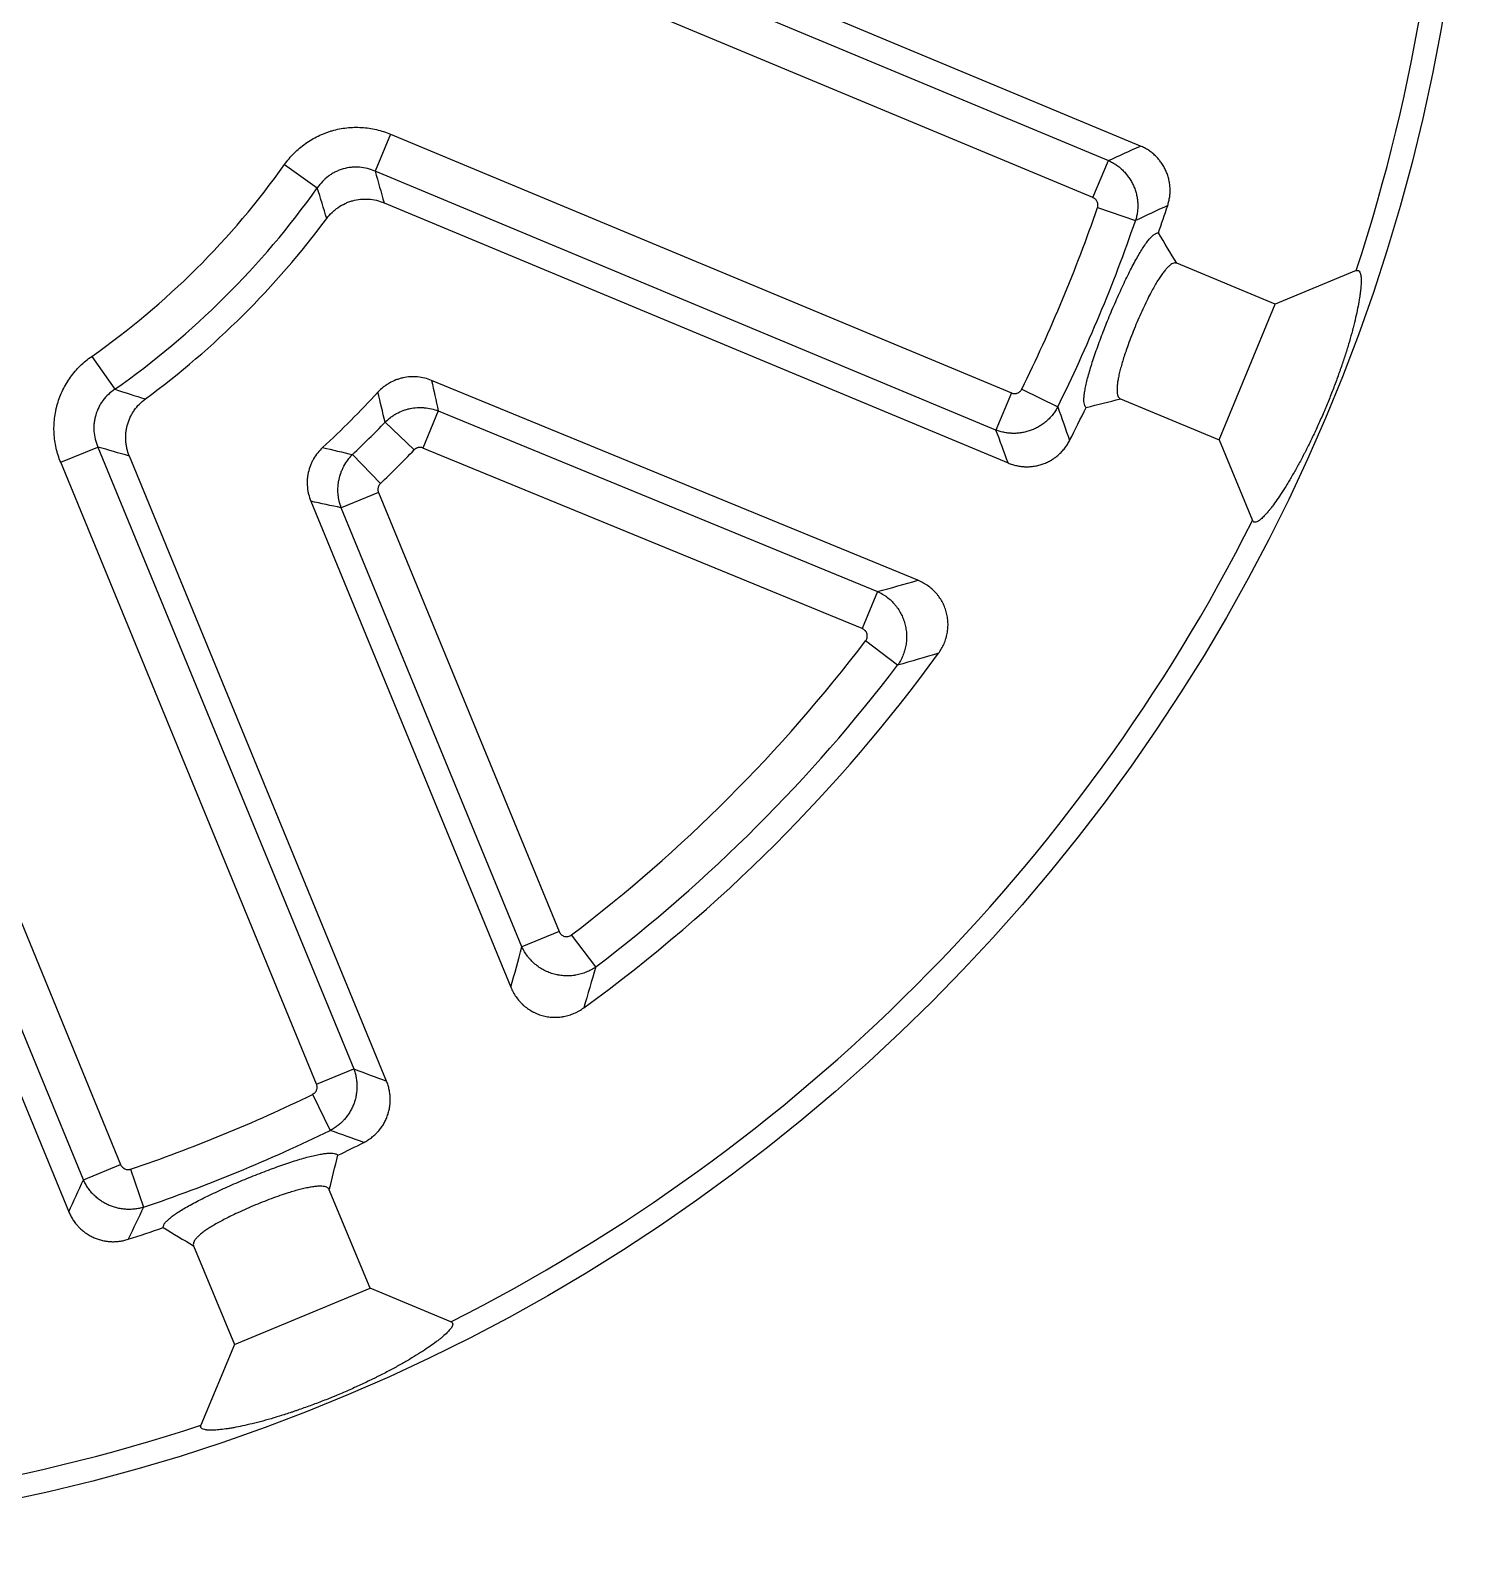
# Model space of a CAD drawing. Header units: millimetres. Extents: x -5 to 579, y 15 to 400.
# Drawn here: x 150.3 to 238.5, y 33.8 to 126.3 of the extents above; entities that cross this region are included whole.
import ezdxf

# ---------------------------------------------------------------- set-up
doc = ezdxf.new("R2010")
doc.units = ezdxf.units.MM
doc.layers.add('1', color=7, linetype='Continuous', true_color=0xffffff)

msp = doc.modelspace()

# ---------------------------------------------------------------- linework, layer by layer
at = {"layer": '1'}
for p, q in [((218.297, 119.23), (180.047, 135.185)), ((178.291, 134.211), (216.337, 118.341)), ((215.389, 116.069), (177.343, 131.939)), ((172.345, 119.956), (171.397, 117.684)), ((172.345, 119.956), (210.391, 104.087)), ((165.84, 118.089), (167.849, 116.665)), ((209.443, 101.814), (171.397, 117.684)), ((215.389, 116.069), (216.337, 118.341)), ((171.94, 115.751), (210.19, 99.796)), ((215.665, 115.454), (217.993, 114.653)), ((219.401, 113.904), (219.401, 113.904)), ((226.561, 109.539), (220.523, 112.04)), ((220.523, 112.04), (220.523, 112.04)), ((231.516, 111.591), (226.561, 109.539)), ((223.117, 101.224), (226.561, 109.539)), ((154.025, 106.332), (155.439, 104.316)), ((204.663, 92.601), (174.86, 104.858)), ((210.391, 104.087), (209.443, 101.814)), ((211.022, 104.323), (213.229, 103.233)), ((217.079, 103.725), (223.117, 101.224)), ((175.264, 102.989), (174.328, 100.712)), ((175.264, 102.989), (202.188, 91.915)), ((173.785, 100.597), (172.006, 102.299)), ((223.117, 101.224), (225.169, 96.269)), ((152.125, 99.837), (154.402, 100.773)), ((154.402, 100.773), (170.083, 62.649)), ((172.098, 61.892), (156.333, 100.221)), ((171.715, 98.528), (170.013, 100.307)), ((201.252, 89.638), (174.328, 100.712)), ((167.806, 61.713), (152.125, 99.837)), ((167.454, 97.452), (179.712, 67.65)), ((171.6, 97.985), (169.323, 97.048)), ((171.6, 97.985), (182.674, 71.061)), ((180.397, 70.124), (169.323, 97.048)), ((140.118, 94.898), (155.799, 56.774)), ((153.522, 55.838), (137.841, 93.962)), ((136.858, 92.211), (152.623, 53.882)), ((202.188, 91.915), (201.252, 89.638)), ((203.415, 87.393), (201.456, 88.884)), ((182.674, 71.061), (180.397, 70.124)), ((184.919, 68.897), (183.428, 70.856)), ((167.806, 61.713), (170.083, 62.649)), ((167.566, 61.083), (168.646, 58.87)), ((153.522, 55.838), (155.799, 56.774)), ((156.412, 56.495), (157.202, 54.163)), ((169.112, 57.345), (169.112, 57.345)), ((168.587, 55.234), (168.587, 55.234)), ((171.089, 49.195), (168.587, 55.234)), ((160.272, 51.79), (162.774, 45.751)), ((162.774, 45.751), (171.089, 49.195)), ((176.043, 47.143), (171.089, 49.195)), ((162.774, 45.751), (160.721, 40.796))]:
    msp.add_line(p, q, dxfattribs=at)
for radius in [112.5, 29.056, 27.116]:
    msp.add_circle((125.984, 146.328), radius, dxfattribs=at)
for radius, start, end in [(111.102, 341.78034, 18.21966), (48.847, 305.0342, 324.68117), (51.309, 305.0342, 324.68117), (52.884, 306.33085, 323.38452), (94.847, 333.71238, 341.00298), (98.884, 340.85865, 341.88631), (97.309, 333.71238, 341.00298), (62.116, 312.78899, 317.21101), (98.884, 332.82906, 334.14137), (63.691, 313.73266, 316.26734), (66.153, 313.73266, 316.26734), (111.102, 296.78034, 333.21966), (94.847, 307.27576, 322.72424), (98.884, 306.05475, 323.94525), (97.309, 307.27576, 322.72424), (94.847, 288.71238, 296.00298), (97.309, 288.71238, 296.00298), (98.884, 295.85865, 296.88631), (98.884, 287.82906, 289.14137), (111.102, 251.78034, 288.21966)]:
    msp.add_arc((125.984, 146.328), radius, start, end, dxfattribs=at)
for points, knots in [([(165.84, 118.089), (165.929, 118.214), (166.116, 118.456), (166.424, 118.792), (166.758, 119.101), (166.999, 119.289), (167.25, 119.468), (167.378, 119.551), (167.64, 119.706), (167.908, 119.85), (168.186, 119.97), (168.4, 120.052), (168.471, 120.077), (168.616, 120.126), (168.69, 120.149), (168.911, 120.212), (169.06, 120.248), (169.359, 120.307), (169.659, 120.352), (169.962, 120.373), (170.266, 120.38), (170.419, 120.378), (170.726, 120.359), (170.878, 120.343), (171.179, 120.299), (171.477, 120.243), (171.916, 120.121), (172.203, 120.016), (172.345, 119.956)], [0, 0, 0, 0, 0.0625, 0.125, 0.1875, 0.25, 0.25, 0.3125, 0.3125, 0.375, 0.4375, 0.4375, 0.46875, 0.46875, 0.5, 0.5, 0.5625, 0.5625, 0.625, 0.6875, 0.6875, 0.75, 0.75, 0.8125, 0.8125, 0.875, 0.9375, 1, 1, 1, 1]), ([(219.967, 115.585), (219.996, 115.673), (220.045, 115.851), (220.094, 116.121), (220.11, 116.303), (220.116, 116.441), (220.117, 116.487), (220.116, 116.556), (220.116, 116.58), (220.114, 116.626), (220.11, 116.741), (220.089, 116.947), (220.036, 117.216), (219.984, 117.392), (219.939, 117.523), (219.923, 117.566), (219.888, 117.652), (219.87, 117.694), (219.813, 117.819), (219.729, 117.982), (219.63, 118.136), (219.55, 118.248), (219.509, 118.304), (219.466, 118.358), (219.436, 118.393), (219.421, 118.411), (219.346, 118.499), (219.219, 118.632), (219.012, 118.813), (218.864, 118.92), (218.748, 118.996), (218.709, 119.02), (218.629, 119.067), (218.589, 119.09), (218.466, 119.155), (218.382, 119.195), (218.297, 119.23)], [0, 0, 0, 0, 0.0625, 0.125, 0.1875, 0.1875, 0.21875, 0.21875, 0.234375, 0.234375, 0.25, 0.3125, 0.375, 0.4375, 0.4375, 0.46875, 0.46875, 0.5, 0.5, 0.5625, 0.625, 0.625, 0.65625, 0.671875, 0.671875, 0.6875, 0.6875, 0.75, 0.8125, 0.875, 0.875, 0.90625, 0.90625, 0.9375, 0.9375, 1, 1, 1, 1]), ([(171.397, 117.684), (171.243, 117.752), (171.086, 117.806), (170.764, 117.887), (170.599, 117.915), (170.388, 117.93), (170.346, 117.933), (170.262, 117.935), (170.221, 117.936), (170.095, 117.934), (170.012, 117.929), (169.763, 117.904), (169.599, 117.873), (169.396, 117.814), (169.355, 117.802), (169.276, 117.775), (169.236, 117.761), (169.119, 117.715), (168.967, 117.648), (168.82, 117.568), (168.713, 117.503), (168.678, 117.48), (168.608, 117.434), (168.574, 117.409), (168.404, 117.284), (168.278, 117.174), (168.049, 116.934), (167.944, 116.805), (167.849, 116.665)], [0, 0, 0, 0, 0.125, 0.125, 0.25, 0.25, 0.28125, 0.28125, 0.3125, 0.3125, 0.375, 0.375, 0.5, 0.5, 0.53125, 0.53125, 0.5625, 0.5625, 0.625, 0.6875, 0.6875, 0.71875, 0.71875, 0.75, 0.75, 0.875, 0.875, 1, 1, 1, 1]), ([(216.337, 118.341), (216.421, 118.303), (216.504, 118.262), (216.624, 118.194), (216.664, 118.171), (216.743, 118.122), (216.781, 118.096), (216.895, 118.018), (217.042, 117.907), (217.245, 117.721), (217.369, 117.585), (217.458, 117.478), (217.487, 117.441), (217.543, 117.367), (217.57, 117.33), (217.649, 117.216), (217.746, 117.059), (217.829, 116.895), (217.886, 116.769), (217.904, 116.726), (217.938, 116.64), (217.954, 116.596), (217.999, 116.464), (218.051, 116.287), (218.104, 116.016), (218.123, 115.833), (218.13, 115.718), (218.131, 115.695), (218.133, 115.648), (218.133, 115.625), (218.134, 115.556), (218.134, 115.509), (218.129, 115.371), (218.115, 115.188), (218.068, 114.918), (218.021, 114.741), (217.993, 114.653)], [0, 0, 0, 0, 0.0625, 0.0625, 0.09375, 0.09375, 0.125, 0.125, 0.1875, 0.25, 0.3125, 0.3125, 0.34375, 0.34375, 0.375, 0.375, 0.4375, 0.5, 0.5, 0.53125, 0.53125, 0.5625, 0.5625, 0.625, 0.6875, 0.75, 0.75, 0.765625, 0.765625, 0.78125, 0.78125, 0.8125, 0.8125, 0.875, 0.9375, 1, 1, 1, 1]), ([(168.432, 114.786), (168.53, 114.918), (168.638, 115.041), (168.814, 115.211), (168.905, 115.292), (169.002, 115.368), (169.068, 115.417), (169.101, 115.441), (169.271, 115.558), (169.412, 115.639), (169.634, 115.742), (169.709, 115.773), (169.824, 115.815), (169.882, 115.835), (169.941, 115.853), (169.98, 115.865), (170, 115.871), (170.179, 115.92), (170.339, 115.949), (170.582, 115.974), (170.663, 115.979), (170.785, 115.981), (170.826, 115.981), (170.908, 115.979), (170.95, 115.977), (171.155, 115.963), (171.316, 115.939), (171.633, 115.864), (171.788, 115.814), (171.94, 115.751)], [0, 0, 0, 0, 0.125, 0.125, 0.1875, 0.21875, 0.21875, 0.25, 0.25, 0.375, 0.375, 0.4375, 0.4375, 0.46875, 0.484375, 0.484375, 0.5, 0.5, 0.625, 0.625, 0.6875, 0.6875, 0.71875, 0.71875, 0.75, 0.75, 0.875, 0.875, 1, 1, 1, 1]), ([(215.665, 115.454), (215.675, 115.483), (215.682, 115.513), (215.689, 115.559), (215.691, 115.575), (215.692, 115.605), (215.692, 115.621), (215.69, 115.668), (215.686, 115.698), (215.676, 115.743), (215.671, 115.758), (215.662, 115.788), (215.656, 115.802), (215.637, 115.844), (215.622, 115.871), (215.595, 115.909), (215.585, 115.922), (215.565, 115.945), (215.555, 115.956), (215.521, 115.989), (215.497, 116.008), (215.458, 116.033), (215.445, 116.041), (215.417, 116.056), (215.403, 116.063), (215.389, 116.069)], [0, 0, 0, 0, 0.125, 0.125, 0.1875, 0.1875, 0.25, 0.25, 0.375, 0.375, 0.4375, 0.4375, 0.5, 0.5, 0.625, 0.625, 0.6875, 0.6875, 0.75, 0.75, 0.875, 0.875, 0.9375, 0.9375, 1, 1, 1, 1]), ([(214.967, 103.2), (214.96, 103.206), (214.927, 103.236), (214.88, 103.314), (214.843, 103.465), (214.831, 103.664), (214.845, 103.909), (214.884, 104.198), (214.948, 104.528), (215.035, 104.897), (215.144, 105.302), (215.274, 105.737), (215.423, 106.2), (215.59, 106.687), (215.772, 107.193), (215.967, 107.712), (216.173, 108.24), (216.389, 108.771), (216.61, 109.301), (216.837, 109.824), (217.066, 110.335), (217.295, 110.828), (217.522, 111.299), (217.746, 111.743), (217.964, 112.156), (218.176, 112.532), (218.379, 112.87), (218.573, 113.166), (218.754, 113.415), (218.923, 113.615), (219.076, 113.765), (219.192, 113.847), (219.276, 113.887), (219.34, 113.905), (219.38, 113.907), (219.401, 113.904)], [0, 0, 0, 0, 0.008891, 0.041589, 0.074065, 0.106613, 0.139363, 0.171803, 0.20414, 0.236679, 0.269103, 0.30127, 0.3335, 0.365889, 0.397966, 0.429992, 0.462263, 0.494369, 0.526328, 0.55847, 0.590736, 0.622775, 0.654903, 0.687331, 0.719574, 0.751799, 0.78432, 0.816963, 0.849668, 0.882314, 0.914767, 0.947328, 0.963727, 0.980164, 1, 1, 1, 1]), ([(220.523, 112.04), (220.517, 112.042), (220.481, 112.055), (220.408, 112.064), (220.295, 112.036), (220.168, 111.967), (220.032, 111.858), (219.885, 111.709), (219.73, 111.523), (219.567, 111.299), (219.397, 111.042), (219.223, 110.754), (219.044, 110.437), (218.843, 110.058), (218.62, 109.611), (218.378, 109.093), (218.14, 108.553), (217.91, 108.003), (217.694, 107.453), (217.511, 106.957), (217.36, 106.519), (217.237, 106.138), (217.13, 105.776), (217.038, 105.435), (216.964, 105.117), (216.909, 104.826), (216.874, 104.564), (216.859, 104.335), (216.864, 104.138), (216.891, 103.977), (216.938, 103.85), (217.001, 103.768), (217.054, 103.735), (217.078, 103.725)], [0, 0, 0, 0, 0.005627, 0.035574, 0.067855, 0.098636, 0.130422, 0.161406, 0.193124, 0.224462, 0.255782, 0.287082, 0.318367, 0.349647, 0.391059, 0.432641, 0.474411, 0.516055, 0.5576, 0.599065, 0.630401, 0.661649, 0.692816, 0.723911, 0.755219, 0.78667, 0.817697, 0.849163, 0.880189, 0.912122, 0.942713, 0.974986, 1, 1, 1, 1]), ([(231.516, 111.591), (231.522, 111.593), (231.527, 111.595), (231.542, 111.601), (231.552, 111.603), (231.6, 111.613), (231.634, 111.608), (231.693, 111.574), (231.719, 111.545), (231.762, 111.464), (231.78, 111.411), (231.797, 111.33), (231.8, 111.313), (231.806, 111.277), (231.808, 111.259), (231.815, 111.201), (231.818, 111.16), (231.826, 111.028), (231.826, 110.831), (231.809, 110.59), (231.79, 110.393), (231.782, 110.324), (231.769, 110.217), (231.764, 110.181), (231.754, 110.107), (231.749, 110.069), (231.72, 109.876), (231.666, 109.551), (231.594, 109.19), (231.512, 108.812), (231.466, 108.615), (231.39, 108.305), (231.363, 108.199), (231.328, 108.064), (231.321, 108.037), (231.306, 107.982), (231.299, 107.955), (231.277, 107.873), (231.262, 107.817), (231.186, 107.539), (231.056, 107.083), (230.909, 106.607), (230.752, 106.119), (230.669, 105.87), (230.57, 105.584), (230.559, 105.552), (230.537, 105.488), (230.525, 105.456), (230.491, 105.36), (230.423, 105.167), (230.353, 104.974), (230.211, 104.588), (230.112, 104.33), (229.909, 103.813), (229.805, 103.554), (229.669, 103.229), (229.629, 103.132), (229.587, 103.034), (229.56, 102.969), (229.49, 102.806), (229.42, 102.645), (229.251, 102.262), (229.137, 102.01), (228.907, 101.516), (228.791, 101.273), (228.615, 100.914), (228.556, 100.795), (228.467, 100.619), (228.438, 100.561), (228.378, 100.445), (228.349, 100.388), (228.202, 100.103), (228.085, 99.884), (227.853, 99.46), (227.739, 99.256), (227.569, 98.961), (227.512, 98.865), (227.428, 98.723), (227.4, 98.676), (227.344, 98.583), (227.316, 98.538), (227.179, 98.313), (227.072, 98.143), (226.864, 97.824), (226.662, 97.524), (226.473, 97.263), (226.359, 97.112), (226.336, 97.083), (226.291, 97.025), (226.225, 96.941), (226.162, 96.863), (226.039, 96.716), (225.883, 96.542), (225.747, 96.411), (225.651, 96.329), (225.62, 96.304), (225.576, 96.272), (225.562, 96.261), (225.534, 96.243), (225.52, 96.234), (225.454, 96.194), (225.406, 96.174), (225.322, 96.156), (225.286, 96.158), (225.224, 96.185), (225.199, 96.21), (225.176, 96.254), (225.173, 96.261), (225.169, 96.269)], [0, 0, 0, 0, 0.003905, 0.003905, 0.011135, 0.011135, 0.040058, 0.040058, 0.06898, 0.06898, 0.097903, 0.097903, 0.105134, 0.105134, 0.112364, 0.112364, 0.126826, 0.126826, 0.155748, 0.184671, 0.184671, 0.199132, 0.199132, 0.206363, 0.206363, 0.213594, 0.213594, 0.242516, 0.271439, 0.271439, 0.300361, 0.300361, 0.314823, 0.314823, 0.318438, 0.318438, 0.322053, 0.322053, 0.329284, 0.329284, 0.358207, 0.387129, 0.387129, 0.416052, 0.416052, 0.419667, 0.419667, 0.423283, 0.423283, 0.430513, 0.444975, 0.444975, 0.473897, 0.473897, 0.50282, 0.50282, 0.510051, 0.513666, 0.513666, 0.517281, 0.531743, 0.531743, 0.560665, 0.560665, 0.589588, 0.589588, 0.604049, 0.604049, 0.61128, 0.61128, 0.61851, 0.61851, 0.647433, 0.647433, 0.676356, 0.676356, 0.690817, 0.690817, 0.698048, 0.698048, 0.705278, 0.705278, 0.734201, 0.734201, 0.763124, 0.792046, 0.792046, 0.799277, 0.799277, 0.806508, 0.820969, 0.820969, 0.849891, 0.878814, 0.878814, 0.893275, 0.893275, 0.900506, 0.900506, 0.907737, 0.907737, 0.936659, 0.936659, 0.965582, 0.965582, 0.994505, 0.994505, 1, 1, 1, 1]), ([(152.125, 99.837), (152.067, 99.979), (151.962, 100.266), (151.843, 100.706), (151.788, 101.005), (151.746, 101.306), (151.731, 101.458), (151.714, 101.765), (151.712, 101.918), (151.721, 102.222), (151.743, 102.525), (151.79, 102.825), (151.835, 103.049), (151.852, 103.123), (151.888, 103.272), (151.908, 103.346), (151.973, 103.567), (152.022, 103.712), (152.132, 103.996), (152.254, 104.274), (152.399, 104.541), (152.555, 104.802), (152.639, 104.93), (152.819, 105.179), (153.008, 105.419), (153.319, 105.752), (153.656, 106.058), (153.899, 106.244), (154.025, 106.332)], [0, 0, 0, 0, 0.0625, 0.125, 0.1875, 0.1875, 0.25, 0.25, 0.3125, 0.3125, 0.375, 0.4375, 0.4375, 0.46875, 0.46875, 0.5, 0.5, 0.5625, 0.5625, 0.625, 0.6875, 0.6875, 0.75, 0.75, 0.8125, 0.875, 0.9375, 1, 1, 1, 1]), ([(174.86, 104.858), (174.721, 104.916), (174.437, 105.008), (174.143, 105.057), (173.956, 105.074), (173.919, 105.076), (173.844, 105.08), (173.731, 105.084), (173.619, 105.081), (173.396, 105.067), (173.249, 105.046), (173.067, 105.006), (173.03, 104.997), (172.958, 104.978), (172.921, 104.968), (172.813, 104.936), (172.742, 104.911), (172.533, 104.83), (172.399, 104.766), (172.205, 104.655), (172.142, 104.616), (172.049, 104.552), (172.018, 104.53), (171.957, 104.486), (171.928, 104.463), (171.781, 104.346), (171.671, 104.244), (171.568, 104.133)], [0, 0, 0, 0, 0.125, 0.25, 0.25, 0.28125, 0.28125, 0.3125, 0.375, 0.375, 0.5, 0.5, 0.53125, 0.53125, 0.5625, 0.5625, 0.625, 0.625, 0.75, 0.75, 0.8125, 0.8125, 0.84375, 0.84375, 0.875, 0.875, 1, 1, 1, 1]), ([(155.439, 104.316), (155.299, 104.222), (155.169, 104.118), (154.928, 103.89), (154.817, 103.765), (154.691, 103.596), (154.667, 103.561), (154.62, 103.492), (154.597, 103.456), (154.531, 103.35), (154.491, 103.277), (154.379, 103.053), (154.318, 102.898), (154.258, 102.695), (154.248, 102.654), (154.228, 102.572), (154.219, 102.531), (154.194, 102.408), (154.169, 102.243), (154.159, 102.077), (154.157, 101.951), (154.157, 101.909), (154.159, 101.825), (154.161, 101.783), (154.176, 101.573), (154.202, 101.408), (154.282, 101.085), (154.335, 100.928), (154.402, 100.773)], [0, 0, 0, 0, 0.125, 0.125, 0.25, 0.25, 0.28125, 0.28125, 0.3125, 0.3125, 0.375, 0.375, 0.5, 0.5, 0.53125, 0.53125, 0.5625, 0.5625, 0.625, 0.6875, 0.6875, 0.71875, 0.71875, 0.75, 0.75, 0.875, 0.875, 1, 1, 1, 1]), ([(156.333, 100.221), (156.27, 100.373), (156.221, 100.529), (156.166, 100.767), (156.151, 100.847), (156.133, 100.969), (156.128, 101.009), (156.12, 101.091), (156.117, 101.132), (156.104, 101.337), (156.108, 101.5), (156.134, 101.743), (156.146, 101.824), (156.169, 101.944), (156.182, 102.004), (156.196, 102.064), (156.207, 102.104), (156.212, 102.124), (156.262, 102.302), (156.319, 102.455), (156.423, 102.675), (156.461, 102.747), (156.522, 102.853), (156.544, 102.888), (156.588, 102.958), (156.61, 102.992), (156.728, 103.161), (156.832, 103.287), (157.059, 103.52), (157.182, 103.627), (157.315, 103.724)], [0, 0, 0, 0, 0.125, 0.125, 0.1875, 0.1875, 0.21875, 0.21875, 0.25, 0.25, 0.375, 0.375, 0.4375, 0.4375, 0.46875, 0.484375, 0.484375, 0.5, 0.5, 0.625, 0.625, 0.6875, 0.6875, 0.71875, 0.71875, 0.75, 0.75, 0.875, 0.875, 1, 1, 1, 1]), ([(210.391, 104.087), (210.42, 104.075), (210.449, 104.065), (210.494, 104.056), (210.509, 104.053), (210.54, 104.05), (210.556, 104.048), (210.602, 104.047), (210.633, 104.05), (210.679, 104.057), (210.694, 104.061), (210.724, 104.069), (210.739, 104.073), (210.782, 104.09), (210.81, 104.103), (210.849, 104.127), (210.862, 104.136), (210.887, 104.155), (210.899, 104.165), (210.933, 104.196), (210.954, 104.219), (210.982, 104.256), (210.991, 104.269), (211.007, 104.295), (211.015, 104.309), (211.022, 104.323)], [0, 0, 0, 0, 0.125, 0.125, 0.1875, 0.1875, 0.25, 0.25, 0.375, 0.375, 0.4375, 0.4375, 0.5, 0.5, 0.625, 0.625, 0.6875, 0.6875, 0.75, 0.75, 0.875, 0.875, 0.9375, 0.9375, 1, 1, 1, 1]), ([(172.006, 102.299), (172.109, 102.404), (172.22, 102.501), (172.397, 102.633), (172.458, 102.676), (172.582, 102.755), (172.645, 102.793), (172.838, 102.897), (172.972, 102.958), (173.144, 103.021), (173.179, 103.033), (173.249, 103.056), (173.284, 103.067), (173.391, 103.098), (173.463, 103.116), (173.678, 103.161), (173.823, 103.181), (174.042, 103.195), (174.116, 103.197), (174.226, 103.196), (174.263, 103.195), (174.337, 103.192), (174.374, 103.189), (174.558, 103.174), (174.702, 103.152), (174.987, 103.086), (175.127, 103.043), (175.264, 102.989)], [0, 0, 0, 0, 0.125, 0.125, 0.1875, 0.1875, 0.25, 0.25, 0.375, 0.375, 0.40625, 0.40625, 0.4375, 0.4375, 0.5, 0.5, 0.625, 0.625, 0.6875, 0.6875, 0.71875, 0.71875, 0.75, 0.75, 0.875, 0.875, 1, 1, 1, 1]), ([(213.229, 103.233), (213.186, 103.151), (213.14, 103.071), (213.065, 102.955), (213.039, 102.917), (212.985, 102.841), (212.957, 102.804), (212.871, 102.696), (212.751, 102.557), (212.553, 102.366), (212.409, 102.25), (212.296, 102.168), (212.258, 102.142), (212.181, 102.09), (212.142, 102.066), (212.023, 101.995), (211.861, 101.908), (211.691, 101.835), (211.562, 101.787), (211.518, 101.772), (211.43, 101.743), (211.385, 101.73), (211.25, 101.693), (211.07, 101.652), (210.797, 101.616), (210.613, 101.609), (210.497, 101.61), (210.474, 101.61), (210.428, 101.611), (210.405, 101.612), (210.335, 101.616), (210.289, 101.619), (210.152, 101.632), (209.97, 101.659), (209.703, 101.722), (209.529, 101.781), (209.443, 101.814)], [0, 0, 0, 0, 0.0625, 0.0625, 0.09375, 0.09375, 0.125, 0.125, 0.1875, 0.25, 0.3125, 0.3125, 0.34375, 0.34375, 0.375, 0.375, 0.4375, 0.5, 0.5, 0.53125, 0.53125, 0.5625, 0.5625, 0.625, 0.6875, 0.75, 0.75, 0.765625, 0.765625, 0.78125, 0.78125, 0.8125, 0.8125, 0.875, 0.9375, 1, 1, 1, 1]), ([(210.19, 99.796), (210.276, 99.76), (210.449, 99.697), (210.714, 99.627), (210.895, 99.597), (211.032, 99.58), (211.078, 99.576), (211.147, 99.571), (211.17, 99.569), (211.216, 99.567), (211.332, 99.563), (211.538, 99.567), (211.81, 99.598), (211.99, 99.636), (212.124, 99.671), (212.169, 99.684), (212.257, 99.712), (212.3, 99.726), (212.43, 99.774), (212.599, 99.845), (212.76, 99.931), (212.878, 100.001), (212.937, 100.038), (212.994, 100.077), (213.032, 100.104), (213.051, 100.117), (213.144, 100.186), (213.287, 100.301), (213.483, 100.493), (213.602, 100.633), (213.687, 100.742), (213.714, 100.779), (213.768, 100.855), (213.793, 100.893), (213.868, 101.011), (213.914, 101.091), (213.956, 101.173)], [0, 0, 0, 0, 0.0625, 0.125, 0.1875, 0.1875, 0.21875, 0.21875, 0.234375, 0.234375, 0.25, 0.3125, 0.375, 0.4375, 0.4375, 0.46875, 0.46875, 0.5, 0.5, 0.5625, 0.625, 0.625, 0.65625, 0.671875, 0.671875, 0.6875, 0.6875, 0.75, 0.8125, 0.875, 0.875, 0.90625, 0.90625, 0.9375, 0.9375, 1, 1, 1, 1]), ([(168.179, 100.744), (168.069, 100.642), (167.866, 100.423), (167.698, 100.177), (167.604, 100.014), (167.586, 99.981), (167.551, 99.915), (167.5, 99.814), (167.456, 99.711), (167.375, 99.503), (167.332, 99.361), (167.292, 99.178), (167.284, 99.142), (167.271, 99.068), (167.265, 99.031), (167.249, 98.919), (167.241, 98.844), (167.227, 98.621), (167.228, 98.472), (167.248, 98.25), (167.257, 98.175), (167.276, 98.064), (167.282, 98.027), (167.297, 97.953), (167.306, 97.917), (167.35, 97.734), (167.397, 97.591), (167.454, 97.452)], [0, 0, 0, 0, 0.125, 0.25, 0.25, 0.28125, 0.28125, 0.3125, 0.375, 0.375, 0.5, 0.5, 0.53125, 0.53125, 0.5625, 0.5625, 0.625, 0.625, 0.75, 0.75, 0.8125, 0.8125, 0.84375, 0.84375, 0.875, 0.875, 1, 1, 1, 1]), ([(169.323, 97.048), (169.27, 97.186), (169.226, 97.326), (169.176, 97.542), (169.162, 97.615), (169.14, 97.76), (169.131, 97.833), (169.114, 98.052), (169.113, 98.198), (169.124, 98.382), (169.127, 98.418), (169.135, 98.492), (169.139, 98.528), (169.154, 98.639), (169.167, 98.711), (169.213, 98.927), (169.254, 99.067), (169.33, 99.274), (169.358, 99.341), (169.403, 99.442), (169.419, 99.475), (169.452, 99.542), (169.469, 99.575), (169.558, 99.736), (169.637, 99.859), (169.812, 100.092), (169.908, 100.203), (170.013, 100.307)], [0, 0, 0, 0, 0.125, 0.125, 0.1875, 0.1875, 0.25, 0.25, 0.375, 0.375, 0.40625, 0.40625, 0.4375, 0.4375, 0.5, 0.5, 0.625, 0.625, 0.6875, 0.6875, 0.71875, 0.71875, 0.75, 0.75, 0.875, 0.875, 1, 1, 1, 1]), ([(174.328, 100.712), (174.305, 100.721), (174.258, 100.737), (174.21, 100.745), (174.173, 100.748), (174.161, 100.749), (174.136, 100.749), (174.124, 100.749), (174.087, 100.747), (174.063, 100.744), (174.015, 100.734), (173.991, 100.727), (173.945, 100.709), (173.923, 100.699), (173.891, 100.681), (173.88, 100.675), (173.859, 100.661), (173.849, 100.654), (173.82, 100.631), (173.802, 100.615), (173.785, 100.597)], [0, 0, 0, 0, 0.125, 0.25, 0.25, 0.3125, 0.3125, 0.375, 0.375, 0.5, 0.5, 0.625, 0.625, 0.75, 0.75, 0.8125, 0.8125, 0.875, 0.875, 1, 1, 1, 1]), ([(171.715, 98.528), (171.697, 98.511), (171.665, 98.474), (171.638, 98.433), (171.619, 98.401), (171.614, 98.39), (171.603, 98.368), (171.599, 98.356), (171.586, 98.322), (171.579, 98.299), (171.569, 98.251), (171.565, 98.226), (171.562, 98.177), (171.563, 98.152), (171.566, 98.116), (171.568, 98.104), (171.572, 98.079), (171.574, 98.067), (171.583, 98.031), (171.591, 98.008), (171.6, 97.985)], [0, 0, 0, 0, 0.125, 0.25, 0.25, 0.3125, 0.3125, 0.375, 0.375, 0.5, 0.5, 0.625, 0.625, 0.75, 0.75, 0.8125, 0.8125, 0.875, 0.875, 1, 1, 1, 1]), ([(205.927, 88.129), (205.994, 88.22), (206.115, 88.408), (206.215, 88.607), (206.304, 88.811), (206.343, 88.916), (206.384, 89.05), (206.392, 89.077), (206.407, 89.131), (206.428, 89.213), (206.446, 89.294), (206.477, 89.458), (206.491, 89.569), (206.507, 89.79), (206.509, 89.902), (206.503, 90.043), (206.501, 90.071), (206.497, 90.127), (206.49, 90.211), (206.479, 90.294), (206.453, 90.459), (206.429, 90.567), (206.368, 90.781), (206.332, 90.887), (206.267, 91.043), (206.244, 91.094), (206.196, 91.195), (206.17, 91.245), (206.089, 91.391), (206.03, 91.485), (205.932, 91.621), (205.882, 91.687), (205.828, 91.752), (205.792, 91.795), (205.773, 91.816), (205.678, 91.92), (205.599, 91.998), (205.432, 92.146), (205.344, 92.214), (205.207, 92.31), (205.137, 92.356), (205.065, 92.4), (205.016, 92.428), (204.992, 92.442), (204.868, 92.509), (204.767, 92.558), (204.663, 92.601)], [0, 0, 0, 0, 0.0625, 0.125, 0.125, 0.1875, 0.1875, 0.203125, 0.203125, 0.21875, 0.25, 0.25, 0.3125, 0.3125, 0.375, 0.375, 0.390625, 0.390625, 0.40625, 0.4375, 0.4375, 0.5, 0.5, 0.5625, 0.5625, 0.59375, 0.59375, 0.625, 0.625, 0.6875, 0.6875, 0.71875, 0.734375, 0.734375, 0.75, 0.75, 0.8125, 0.8125, 0.875, 0.875, 0.90625, 0.921875, 0.921875, 0.9375, 0.9375, 1, 1, 1, 1]), ([(202.188, 91.915), (202.29, 91.869), (202.388, 91.818), (202.532, 91.733), (202.579, 91.703), (202.671, 91.641), (202.716, 91.609), (202.849, 91.508), (203.018, 91.366), (203.17, 91.204), (203.261, 91.097), (203.279, 91.075), (203.314, 91.031), (203.366, 90.965), (203.414, 90.897), (203.507, 90.758), (203.564, 90.662), (203.668, 90.465), (203.714, 90.363), (203.766, 90.232), (203.776, 90.205), (203.795, 90.152), (203.822, 90.073), (203.846, 89.992), (203.89, 89.831), (203.913, 89.722), (203.948, 89.501), (203.959, 89.39), (203.97, 89.164), (203.969, 89.052), (203.954, 88.83), (203.941, 88.72), (203.903, 88.501), (203.878, 88.393), (203.831, 88.232), (203.814, 88.178), (203.777, 88.074), (203.757, 88.022), (203.693, 87.869), (203.645, 87.77), (203.539, 87.577), (203.48, 87.484), (203.415, 87.393)], [0, 0, 0, 0, 0.0625, 0.0625, 0.09375, 0.09375, 0.125, 0.125, 0.1875, 0.25, 0.25, 0.265625, 0.265625, 0.28125, 0.3125, 0.3125, 0.375, 0.375, 0.4375, 0.4375, 0.453125, 0.453125, 0.46875, 0.5, 0.5, 0.5625, 0.5625, 0.625, 0.625, 0.6875, 0.6875, 0.75, 0.75, 0.8125, 0.8125, 0.84375, 0.84375, 0.875, 0.875, 0.9375, 0.9375, 1, 1, 1, 1]), ([(201.456, 88.884), (201.479, 88.915), (201.499, 88.947), (201.522, 88.998), (201.529, 89.015), (201.541, 89.052), (201.546, 89.07), (201.557, 89.125), (201.56, 89.162), (201.558, 89.238), (201.553, 89.276), (201.538, 89.33), (201.532, 89.348), (201.518, 89.383), (201.502, 89.417), (201.482, 89.449), (201.465, 89.472), (201.46, 89.48), (201.448, 89.494), (201.442, 89.502), (201.41, 89.537), (201.382, 89.562), (201.336, 89.594), (201.32, 89.604), (201.286, 89.623), (201.269, 89.631), (201.252, 89.638)], [0, 0, 0, 0, 0.125, 0.125, 0.1875, 0.1875, 0.25, 0.25, 0.375, 0.375, 0.5, 0.5, 0.5625, 0.5625, 0.625, 0.6875, 0.6875, 0.71875, 0.71875, 0.75, 0.75, 0.875, 0.875, 0.9375, 0.9375, 1, 1, 1, 1]), ([(182.674, 71.061), (182.689, 71.025), (182.707, 70.992), (182.739, 70.946), (182.751, 70.931), (182.776, 70.903), (182.789, 70.89), (182.831, 70.852), (182.862, 70.83), (182.928, 70.794), (182.963, 70.78), (183.018, 70.765), (183.036, 70.761), (183.074, 70.755), (183.111, 70.752), (183.149, 70.753), (183.177, 70.756), (183.186, 70.757), (183.205, 70.759), (183.214, 70.761), (183.261, 70.77), (183.296, 70.782), (183.348, 70.806), (183.365, 70.814), (183.397, 70.834), (183.413, 70.844), (183.428, 70.856)], [0, 0, 0, 0, 0.125, 0.125, 0.1875, 0.1875, 0.25, 0.25, 0.375, 0.375, 0.5, 0.5, 0.5625, 0.5625, 0.625, 0.6875, 0.6875, 0.71875, 0.71875, 0.75, 0.75, 0.875, 0.875, 0.9375, 0.9375, 1, 1, 1, 1]), ([(184.919, 68.897), (184.829, 68.832), (184.735, 68.773), (184.589, 68.693), (184.539, 68.667), (184.439, 68.619), (184.388, 68.596), (184.235, 68.532), (184.026, 68.459), (183.809, 68.409), (183.671, 68.385), (183.643, 68.38), (183.588, 68.372), (183.504, 68.361), (183.421, 68.354), (183.254, 68.344), (183.143, 68.343), (182.92, 68.353), (182.809, 68.365), (182.669, 68.387), (182.642, 68.391), (182.586, 68.402), (182.504, 68.418), (182.422, 68.438), (182.26, 68.482), (182.155, 68.517), (181.947, 68.599), (181.845, 68.645), (181.645, 68.75), (181.549, 68.808), (181.365, 68.932), (181.277, 68.999), (181.107, 69.143), (181.026, 69.22), (180.911, 69.342), (180.874, 69.383), (180.802, 69.468), (180.767, 69.512), (180.668, 69.644), (180.606, 69.735), (180.494, 69.925), (180.443, 70.023), (180.397, 70.124)], [0, 0, 0, 0, 0.0625, 0.0625, 0.09375, 0.09375, 0.125, 0.125, 0.1875, 0.25, 0.25, 0.265625, 0.265625, 0.28125, 0.3125, 0.3125, 0.375, 0.375, 0.4375, 0.4375, 0.453125, 0.453125, 0.46875, 0.5, 0.5, 0.5625, 0.5625, 0.625, 0.625, 0.6875, 0.6875, 0.75, 0.75, 0.8125, 0.8125, 0.84375, 0.84375, 0.875, 0.875, 0.9375, 0.9375, 1, 1, 1, 1]), ([(179.712, 67.65), (179.755, 67.546), (179.851, 67.344), (179.968, 67.155), (180.095, 66.972), (180.164, 66.884), (180.257, 66.778), (180.276, 66.757), (180.314, 66.716), (180.372, 66.655), (180.432, 66.598), (180.556, 66.485), (180.642, 66.416), (180.823, 66.286), (180.917, 66.226), (181.04, 66.157), (181.065, 66.144), (181.115, 66.118), (181.19, 66.08), (181.266, 66.046), (181.421, 65.982), (181.526, 65.946), (181.74, 65.885), (181.849, 65.861), (182.016, 65.834), (182.071, 65.826), (182.183, 65.815), (182.238, 65.811), (182.405, 65.803), (182.516, 65.805), (182.683, 65.817), (182.739, 65.822), (182.822, 65.833), (182.85, 65.837), (182.905, 65.846), (182.933, 65.85), (183.071, 65.876), (183.18, 65.903), (183.393, 65.968), (183.497, 66.007), (183.65, 66.073), (183.701, 66.097), (183.776, 66.135), (183.801, 66.147), (183.851, 66.174), (183.875, 66.188), (183.997, 66.258), (184.092, 66.319), (184.183, 66.385)], [0, 0, 0, 0, 0.0625, 0.125, 0.125, 0.1875, 0.1875, 0.203125, 0.203125, 0.21875, 0.25, 0.25, 0.3125, 0.3125, 0.375, 0.375, 0.390625, 0.390625, 0.40625, 0.4375, 0.4375, 0.5, 0.5, 0.5625, 0.5625, 0.59375, 0.59375, 0.625, 0.625, 0.6875, 0.6875, 0.71875, 0.71875, 0.734375, 0.734375, 0.75, 0.75, 0.8125, 0.8125, 0.875, 0.875, 0.90625, 0.90625, 0.921875, 0.921875, 0.9375, 0.9375, 1, 1, 1, 1]), ([(170.083, 62.649), (170.116, 62.563), (170.145, 62.475), (170.183, 62.342), (170.194, 62.297), (170.215, 62.207), (170.224, 62.162), (170.249, 62.026), (170.274, 61.843), (170.287, 61.569), (170.278, 61.384), (170.265, 61.246), (170.26, 61.199), (170.247, 61.108), (170.24, 61.062), (170.215, 60.926), (170.173, 60.747), (170.116, 60.572), (170.066, 60.442), (170.049, 60.399), (170.012, 60.314), (169.992, 60.272), (169.931, 60.147), (169.842, 59.985), (169.689, 59.756), (169.573, 59.613), (169.496, 59.526), (169.481, 59.509), (169.449, 59.475), (169.433, 59.458), (169.384, 59.409), (169.351, 59.376), (169.25, 59.282), (169.111, 59.163), (168.887, 59.004), (168.728, 58.913), (168.646, 58.87)], [0, 0, 0, 0, 0.0625, 0.0625, 0.09375, 0.09375, 0.125, 0.125, 0.1875, 0.25, 0.3125, 0.3125, 0.34375, 0.34375, 0.375, 0.375, 0.4375, 0.5, 0.5, 0.53125, 0.53125, 0.5625, 0.5625, 0.625, 0.6875, 0.75, 0.75, 0.765625, 0.765625, 0.78125, 0.78125, 0.8125, 0.8125, 0.875, 0.9375, 1, 1, 1, 1]), ([(167.566, 61.083), (167.595, 61.097), (167.621, 61.113), (167.658, 61.14), (167.67, 61.15), (167.693, 61.171), (167.704, 61.182), (167.736, 61.216), (167.754, 61.24), (167.779, 61.28), (167.786, 61.293), (167.8, 61.321), (167.806, 61.335), (167.823, 61.379), (167.831, 61.408), (167.839, 61.454), (167.841, 61.47), (167.843, 61.501), (167.844, 61.516), (167.843, 61.562), (167.84, 61.593), (167.83, 61.639), (167.826, 61.654), (167.817, 61.684), (167.812, 61.698), (167.806, 61.713)], [0, 0, 0, 0, 0.125, 0.125, 0.1875, 0.1875, 0.25, 0.25, 0.375, 0.375, 0.4375, 0.4375, 0.5, 0.5, 0.625, 0.625, 0.6875, 0.6875, 0.75, 0.75, 0.875, 0.875, 0.9375, 0.9375, 1, 1, 1, 1]), ([(170.701, 58.133), (170.784, 58.175), (170.944, 58.266), (171.17, 58.422), (171.31, 58.54), (171.412, 58.633), (171.445, 58.665), (171.493, 58.715), (171.51, 58.732), (171.541, 58.765), (171.62, 58.85), (171.75, 59.01), (171.903, 59.237), (171.991, 59.399), (172.051, 59.523), (172.071, 59.566), (172.107, 59.651), (172.124, 59.693), (172.172, 59.823), (172.228, 59.997), (172.267, 60.176), (172.29, 60.311), (172.3, 60.38), (172.307, 60.449), (172.312, 60.495), (172.314, 60.518), (172.322, 60.633), (172.327, 60.817), (172.308, 61.091), (172.279, 61.272), (172.251, 61.407), (172.241, 61.452), (172.218, 61.542), (172.205, 61.587), (172.164, 61.719), (172.133, 61.806), (172.098, 61.892)], [0, 0, 0, 0, 0.0625, 0.125, 0.1875, 0.1875, 0.21875, 0.21875, 0.234375, 0.234375, 0.25, 0.3125, 0.375, 0.4375, 0.4375, 0.46875, 0.46875, 0.5, 0.5, 0.5625, 0.625, 0.625, 0.65625, 0.671875, 0.671875, 0.6875, 0.6875, 0.75, 0.8125, 0.875, 0.875, 0.90625, 0.90625, 0.9375, 0.9375, 1, 1, 1, 1]), ([(158.408, 52.911), (158.407, 52.924), (158.406, 52.972), (158.432, 53.066), (158.518, 53.2), (158.655, 53.35), (158.843, 53.515), (159.079, 53.693), (159.362, 53.882), (159.688, 54.083), (160.055, 54.292), (160.458, 54.509), (160.894, 54.731), (161.359, 54.958), (161.847, 55.187), (162.353, 55.416), (162.874, 55.643), (163.402, 55.866), (163.933, 56.083), (164.463, 56.292), (164.985, 56.49), (165.494, 56.676), (165.986, 56.847), (166.457, 57.001), (166.9, 57.136), (167.313, 57.251), (167.692, 57.344), (168.034, 57.414), (168.335, 57.46), (168.592, 57.48), (168.802, 57.475), (168.938, 57.449), (169.023, 57.416), (169.075, 57.385), (169.101, 57.359), (169.112, 57.345)], [0, 0, 0, 0, 0.011907, 0.044604, 0.077079, 0.109626, 0.142373, 0.174809, 0.207143, 0.23968, 0.272098, 0.304261, 0.336489, 0.368874, 0.400948, 0.432973, 0.465245, 0.497349, 0.52931, 0.561457, 0.593724, 0.625767, 0.657901, 0.690335, 0.722583, 0.754814, 0.787344, 0.819992, 0.852703, 0.885352, 0.917809, 0.950374, 0.966774, 0.983213, 1, 1, 1, 1]), ([(155.799, 56.774), (155.811, 56.745), (155.825, 56.718), (155.85, 56.679), (155.859, 56.667), (155.879, 56.642), (155.889, 56.631), (155.921, 56.597), (155.944, 56.577), (155.982, 56.55), (155.995, 56.542), (156.022, 56.526), (156.036, 56.519), (156.078, 56.5), (156.107, 56.49), (156.152, 56.479), (156.168, 56.476), (156.198, 56.471), (156.214, 56.47), (156.26, 56.468), (156.291, 56.469), (156.337, 56.476), (156.352, 56.479), (156.383, 56.486), (156.398, 56.49), (156.412, 56.495)], [0, 0, 0, 0, 0.125, 0.125, 0.1875, 0.1875, 0.25, 0.25, 0.375, 0.375, 0.4375, 0.4375, 0.5, 0.5, 0.625, 0.625, 0.6875, 0.6875, 0.75, 0.75, 0.875, 0.875, 0.9375, 0.9375, 1, 1, 1, 1]), ([(157.202, 54.163), (157.114, 54.136), (157.025, 54.112), (156.889, 54.083), (156.844, 54.075), (156.753, 54.06), (156.707, 54.053), (156.569, 54.037), (156.386, 54.024), (156.111, 54.029), (155.928, 54.049), (155.79, 54.07), (155.744, 54.079), (155.653, 54.097), (155.608, 54.107), (155.474, 54.141), (155.298, 54.194), (155.127, 54.263), (155.001, 54.32), (154.959, 54.34), (154.876, 54.383), (154.835, 54.405), (154.714, 54.474), (154.558, 54.573), (154.34, 54.74), (154.204, 54.865), (154.123, 54.947), (154.107, 54.964), (154.075, 54.998), (154.059, 55.015), (154.013, 55.066), (153.982, 55.101), (153.895, 55.208), (153.785, 55.355), (153.641, 55.588), (153.559, 55.753), (153.522, 55.838)], [0, 0, 0, 0, 0.0625, 0.0625, 0.09375, 0.09375, 0.125, 0.125, 0.1875, 0.25, 0.3125, 0.3125, 0.34375, 0.34375, 0.375, 0.375, 0.4375, 0.5, 0.5, 0.53125, 0.53125, 0.5625, 0.5625, 0.625, 0.6875, 0.75, 0.75, 0.765625, 0.765625, 0.78125, 0.78125, 0.8125, 0.8125, 0.875, 0.9375, 1, 1, 1, 1]), ([(168.587, 55.234), (168.586, 55.237), (168.572, 55.269), (168.531, 55.326), (168.435, 55.388), (168.299, 55.43), (168.129, 55.451), (167.923, 55.452), (167.685, 55.432), (167.414, 55.391), (167.115, 55.33), (166.79, 55.252), (166.442, 55.156), (166.034, 55.031), (165.561, 54.874), (165.025, 54.68), (164.475, 54.468), (163.924, 54.242), (163.381, 54.007), (162.9, 53.786), (162.481, 53.583), (162.123, 53.401), (161.789, 53.221), (161.48, 53.044), (161.2, 52.87), (160.953, 52.703), (160.739, 52.542), (160.563, 52.39), (160.423, 52.246), (160.325, 52.112), (160.265, 51.988), (160.248, 51.881), (160.261, 51.817), (160.272, 51.79)], [0, 0, 0, 0, 0.002773, 0.032665, 0.06497, 0.095731, 0.12753, 0.158503, 0.19023, 0.221562, 0.252896, 0.284201, 0.315484, 0.346754, 0.388163, 0.429746, 0.471519, 0.513154, 0.554699, 0.596169, 0.627507, 0.658754, 0.689917, 0.721005, 0.752315, 0.783757, 0.814789, 0.846242, 0.877278, 0.909195, 0.939806, 0.97205, 1, 1, 1, 1]), ([(152.623, 53.882), (152.658, 53.796), (152.736, 53.629), (152.874, 53.392), (152.981, 53.243), (153.066, 53.135), (153.095, 53.099), (153.141, 53.047), (153.156, 53.029), (153.187, 52.995), (153.265, 52.91), (153.414, 52.767), (153.629, 52.597), (153.783, 52.497), (153.902, 52.427), (153.943, 52.404), (154.025, 52.361), (154.066, 52.341), (154.191, 52.283), (154.361, 52.213), (154.536, 52.16), (154.669, 52.127), (154.737, 52.111), (154.805, 52.099), (154.85, 52.09), (154.873, 52.087), (154.987, 52.069), (155.17, 52.05), (155.445, 52.046), (155.628, 52.061), (155.765, 52.079), (155.81, 52.086), (155.902, 52.101), (155.947, 52.11), (156.083, 52.141), (156.172, 52.165), (156.26, 52.193)], [0, 0, 0, 0, 0.0625, 0.125, 0.1875, 0.1875, 0.21875, 0.21875, 0.234375, 0.234375, 0.25, 0.3125, 0.375, 0.4375, 0.4375, 0.46875, 0.46875, 0.5, 0.5, 0.5625, 0.625, 0.625, 0.65625, 0.671875, 0.671875, 0.6875, 0.6875, 0.75, 0.8125, 0.875, 0.875, 0.90625, 0.90625, 0.9375, 0.9375, 1, 1, 1, 1]), ([(176.043, 47.143), (176.055, 47.138), (176.065, 47.133), (176.109, 47.108), (176.155, 47.056), (176.156, 46.981), (176.14, 46.917), (176.132, 46.894), (176.115, 46.857), (176.108, 46.845), (176.094, 46.819), (176.087, 46.805), (176.044, 46.738), (175.999, 46.678), (175.887, 46.55), (175.82, 46.481), (175.664, 46.334), (175.575, 46.256), (175.425, 46.131), (175.372, 46.088), (175.288, 46.022), (175.26, 46), (175.202, 45.955), (175.172, 45.932), (175.02, 45.818), (174.757, 45.629), (174.456, 45.427), (174.134, 45.218), (173.964, 45.111), (173.76, 44.987), (173.737, 44.973), (173.691, 44.945), (173.668, 44.931), (173.598, 44.89), (173.457, 44.805), (173.312, 44.721), (173.016, 44.551), (172.811, 44.436), (172.387, 44.205), (172.168, 44.089), (171.827, 43.913), (171.712, 43.854), (171.536, 43.766), (171.476, 43.736), (171.357, 43.677), (171.297, 43.647), (170.996, 43.5), (170.752, 43.384), (170.257, 43.154), (170.006, 43.041), (169.497, 42.818), (169.239, 42.707), (168.945, 42.585), (168.912, 42.572), (168.847, 42.545), (168.748, 42.505), (168.52, 42.412), (168.325, 42.334), (167.936, 42.182), (167.419, 41.986), (166.908, 41.804), (166.591, 41.695), (166.527, 41.673), (166.401, 41.631), (166.212, 41.567), (166.027, 41.507), (165.66, 41.389), (165.422, 41.316), (164.956, 41.178), (164.728, 41.113), (164.451, 41.038), (164.396, 41.023), (164.287, 40.995), (164.232, 40.98), (164.071, 40.939), (163.966, 40.912), (163.657, 40.837), (163.46, 40.792), (163.083, 40.711), (162.903, 40.675), (162.647, 40.628), (162.563, 40.614), (162.442, 40.594), (162.402, 40.587), (162.323, 40.575), (162.284, 40.57), (162.095, 40.542), (161.954, 40.526), (161.695, 40.501), (161.576, 40.493), (161.359, 40.486), (161.261, 40.487), (161.153, 40.494), (161.132, 40.496), (161.092, 40.5), (161.033, 40.506), (160.982, 40.515), (160.888, 40.536), (160.787, 40.573), (160.732, 40.626), (160.71, 40.671), (160.706, 40.688), (160.703, 40.714), (160.704, 40.723), (160.705, 40.741), (160.707, 40.751), (160.712, 40.772), (160.716, 40.784), (160.721, 40.796)], [0, 0, 0, 0, 0.007896, 0.007896, 0.036819, 0.065741, 0.065741, 0.080203, 0.080203, 0.087433, 0.087433, 0.094664, 0.094664, 0.123586, 0.123586, 0.152509, 0.152509, 0.181432, 0.181432, 0.195893, 0.195893, 0.203124, 0.203124, 0.210354, 0.210354, 0.239277, 0.2682, 0.2682, 0.297122, 0.297122, 0.300738, 0.300738, 0.304353, 0.304353, 0.311584, 0.326045, 0.326045, 0.354967, 0.354967, 0.38389, 0.38389, 0.398351, 0.398351, 0.405582, 0.405582, 0.412813, 0.412813, 0.441735, 0.441735, 0.470658, 0.470658, 0.499581, 0.499581, 0.503196, 0.503196, 0.506811, 0.514042, 0.528503, 0.528503, 0.557426, 0.586349, 0.586349, 0.593579, 0.593579, 0.60081, 0.615271, 0.615271, 0.644194, 0.644194, 0.673116, 0.673116, 0.680347, 0.680347, 0.687578, 0.687578, 0.702039, 0.702039, 0.730962, 0.730962, 0.759884, 0.759884, 0.774346, 0.774346, 0.781576, 0.781576, 0.788807, 0.788807, 0.81773, 0.81773, 0.846652, 0.846652, 0.875575, 0.875575, 0.882805, 0.882805, 0.890036, 0.904497, 0.904497, 0.93342, 0.962343, 0.962343, 0.976804, 0.976804, 0.984035, 0.984035, 0.991265, 0.991265, 1, 1, 1, 1])]:
    msp.add_open_spline(points, degree=3, knots=knots, dxfattribs=at)
for points in [[(216.337, 118.341), (216.993, 118.636), (217.647, 118.932), (218.297, 119.23)], [(171.397, 117.684), (171.583, 117.038), (171.764, 116.393), (171.94, 115.751)], [(168.432, 114.786), (168.242, 115.411), (168.048, 116.038), (167.849, 116.665)], [(219.968, 115.585), (219.313, 115.273), (218.655, 114.962), (217.993, 114.653)], [(220.523, 112.04), (220.148, 112.661), (219.774, 113.282), (219.401, 113.904)], [(174.86, 104.858), (174.998, 104.234), (175.132, 103.611), (175.264, 102.989)], [(155.439, 104.316), (156.065, 104.114), (156.691, 103.917), (157.315, 103.724)], [(172.006, 102.299), (171.863, 102.91), (171.717, 103.521), (171.568, 104.133)], [(214.967, 103.2), (215.671, 103.376), (216.374, 103.551), (217.079, 103.725)], [(213.229, 103.233), (213.475, 102.545), (213.717, 101.858), (213.956, 101.173)], [(210.19, 99.796), (209.945, 100.467), (209.695, 101.14), (209.443, 101.814)], [(156.333, 100.221), (155.691, 100.4), (155.048, 100.585), (154.402, 100.773)], [(168.179, 100.744), (168.791, 100.595), (169.403, 100.449), (170.013, 100.307)], [(169.323, 97.048), (168.701, 97.18), (168.078, 97.314), (167.454, 97.452)], [(202.188, 91.915), (203.02, 92.14), (203.844, 92.369), (204.663, 92.601)], [(205.927, 88.129), (205.097, 87.881), (204.26, 87.636), (203.415, 87.393)], [(179.712, 67.65), (179.943, 68.468), (180.172, 69.293), (180.397, 70.124)], [(184.919, 68.897), (184.677, 68.053), (184.431, 67.216), (184.183, 66.385)], [(170.083, 62.649), (170.756, 62.393), (171.427, 62.141), (172.098, 61.892)], [(170.702, 58.133), (170.018, 58.375), (169.333, 58.621), (168.646, 58.87)], [(168.587, 55.234), (168.761, 55.938), (168.936, 56.642), (169.112, 57.345)], [(152.623, 53.882), (152.924, 54.531), (153.224, 55.182), (153.522, 55.838)], [(157.202, 54.163), (156.89, 53.503), (156.575, 52.846), (156.26, 52.193)], [(158.408, 52.911), (159.03, 52.538), (159.652, 52.165), (160.272, 51.79)]]:
    msp.add_open_spline(points, degree=3, dxfattribs=at)

doc.saveas('drawing.dxf')
